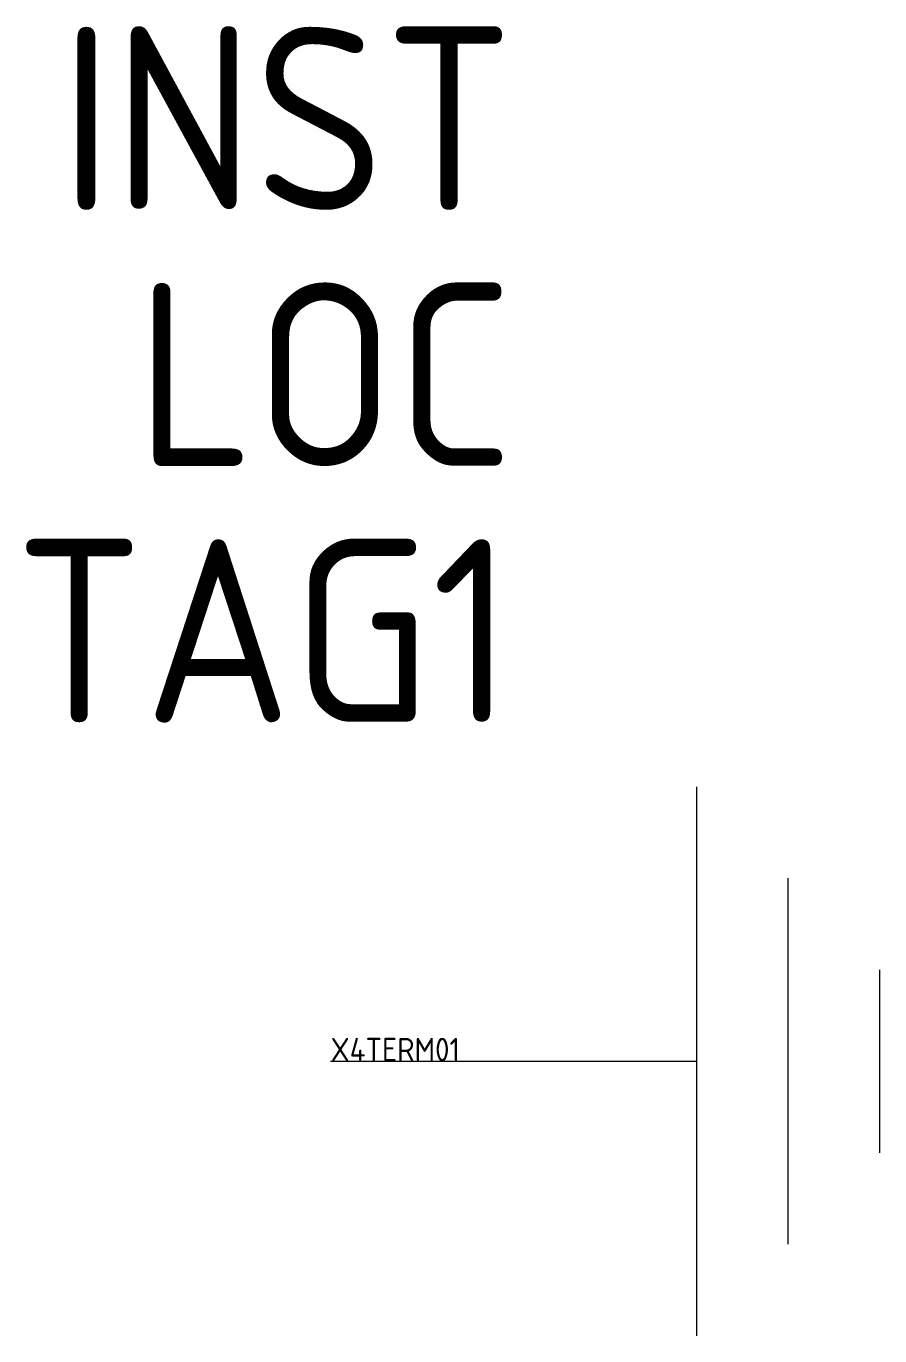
# Model space of a CAD drawing. Extents: x -4.2 to 7.5, y -3.8 to 14.1.
import ezdxf
from ezdxf.enums import TextEntityAlignment as Align

# ---------------------------------------------------------------- set-up
doc = ezdxf.new("R2010")
doc.units = 0
doc.header["$MEASUREMENT"] = 0
doc.styles.add('WD_IEC', font='isocp2.shx', dxfattribs={"width": 0.9, "height": 4, "bigfont": 'gbcbig.shx'})

msp = doc.modelspace()

# ---------------------------------------------------------------- linework, layer by layer
for p, q in [((5, -3.75), (5, 3.75)), ((6.25, -2.5), (6.25, 2.5)), ((7.5, -1.25), (7.5, 1.25)), ((0, 0), (5, 0))]:
    msp.add_line(p, q)

# ---------------------------------------------------------------- texts
at = {"style": 'WD_IEC'}
for tag, text, p in [('INST', '', (2.5, 11.631)), ('LOC', '', (2.5, 8.131)), ('TAG1', 'GND', (2.5, 4.631))]:
    msp.add_attdef(tag, text=text, height=2.5, dxfattribs=at).set_placement(p, align=Align.RIGHT)
at = {"style": 'WD_IEC', "flags": 1}
msp.add_attdef('X4TERM01', (0, 0), '', height=0.32, dxfattribs=at)

doc.saveas('drawing.dxf')
